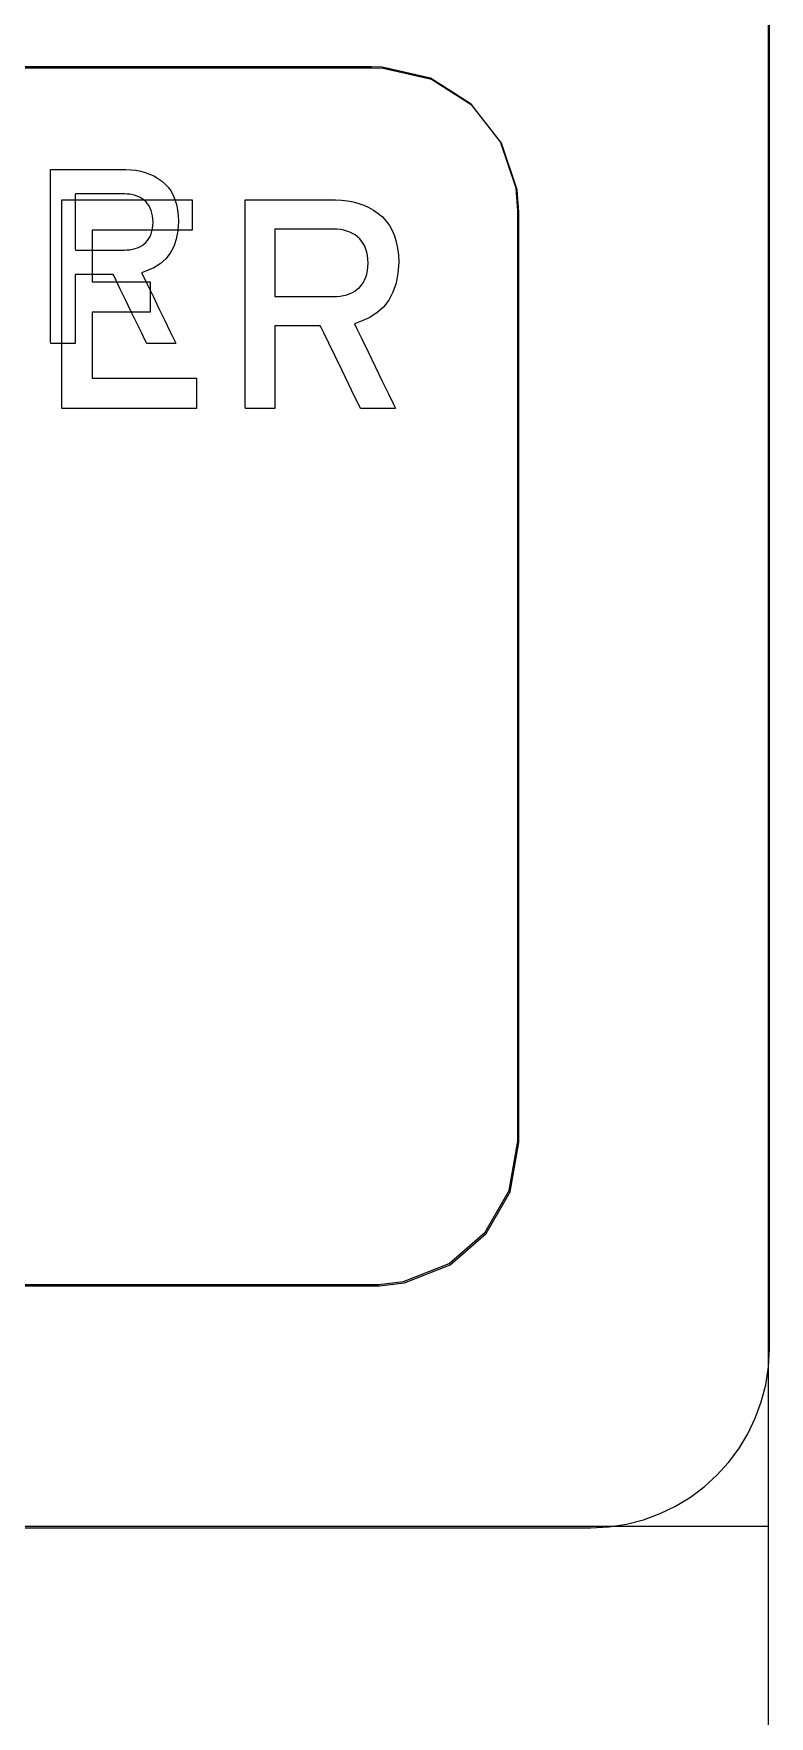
# Model space of a CAD drawing. Extents: x 1 to 47.7, y 0.2 to 35.
# Drawn here: x 24.941 to 25.353, y 4.746 to 5.686 of the extents above; entities that cross this region are included whole.
import ezdxf

# ---------------------------------------------------------------- set-up
doc = ezdxf.new("R2010")
doc.units = 0
doc.header["$MEASUREMENT"] = 0
for name, color, linetype in [('4_1__4U__UP_TO_ONE_IO_BOAR', 7, 'CONTINUOUS'), ('4_2__4U__FRONT_PANEL_W_24_', 7, 'CONTINUOUS'), ('5_1___24__TARGET_LEDS___12', 7, 'CONTINUOUS')]:
    doc.layers.add(name, color=color, linetype=linetype)

msp = doc.modelspace()

# ---------------------------------------------------------------- linework, layer by layer
at = {"layer": '4_1__4U__UP_TO_ONE_IO_BOAR'}
for points in [[(24.92263, 4.85135), (24.94775, 4.85135), (24.97203, 4.85135), (24.99546, 4.85135), (25.018, 4.85135), (25.03964, 4.85135), (25.06037, 4.85135), (25.08015, 4.85135), (25.09897, 4.85135), (25.11681, 4.85135), (25.13365, 4.85135), (25.14946, 4.85135), (25.16423, 4.85135), (25.17793, 4.85135), (25.19055, 4.85135), (25.20207, 4.85135), (25.21246, 4.85135), (25.22171, 4.85135), (25.22978, 4.85135), (25.23668, 4.85135), (25.24236, 4.85135), (25.24682, 4.85135), (25.25003, 4.85135), (25.25197, 4.85135), (25.25262, 4.85135), (25.26283, 4.85187), (25.27275, 4.85339), (25.28233, 4.85586), (25.29151, 4.85923), (25.30025, 4.86344), (25.3085, 4.86846), (25.3162, 4.87422), (25.32331, 4.88068), (25.32977, 4.88779), (25.33553, 4.89549), (25.34055, 4.90374), (25.34476, 4.91248), (25.34813, 4.92166), (25.3506, 4.93124), (25.35212, 4.94116), (25.35263, 4.95137), (25.35263, 4.95192), (25.35263, 4.95356), (25.35263, 4.95629), (25.35263, 4.96009), (25.35263, 4.96495), (25.35263, 4.97088), (25.35263, 4.97785), (25.35263, 4.98587), (25.35263, 4.99492), (25.35263, 5.00499), (25.35263, 5.01608), (25.35263, 5.02817), (25.35263, 5.04126), (25.35263, 5.05534), (25.35263, 5.0704), (25.35263, 5.08643), (25.35263, 5.10343), (25.35263, 5.12138), (25.35263, 5.14028), (25.35263, 5.16011), (25.35263, 5.18087), (25.35263, 5.20256), (25.35263, 5.22515), (25.35263, 5.24865), (25.35263, 5.27305), (25.35263, 5.29833), (25.35263, 5.32448), (25.35263, 5.35151), (25.35263, 5.3794), (25.35263, 5.40813), (25.35263, 5.43771), (25.35263, 5.46813), (25.35263, 5.49937), (25.35263, 5.53143), (25.35263, 5.56429), (25.35263, 5.59796), (25.35263, 5.63242), (25.35263, 5.66766), (25.35263, 5.74045)], [(24.92116, 4.98653), (24.99559, 4.98653), (25.05637, 4.98653), (25.101, 4.98653), (25.12695, 4.98653), (25.13472, 4.98655), (25.14878, 4.98815), (25.17414, 4.99811), (25.19439, 5.01565), (25.2078, 5.03903), (25.21265, 5.06652), (25.21265, 5.06652), (25.21265, 5.07102), (25.21265, 5.08382), (25.21265, 5.13028), (25.21265, 5.19774), (25.21265, 5.27802), (25.21265, 5.44442), (25.21265, 5.51421), (25.21265, 5.56417), (25.21265, 5.57916), (25.21265, 5.58614), (25.21173, 5.5987), (25.203, 5.62465), (25.18644, 5.64573), (25.16379, 5.66023), (25.13677, 5.66641), (25.13058, 5.66651), (25.11043, 5.66651), (25.07088, 5.66651), (25.01446, 5.66651), (24.94367, 5.66651), (24.86103, 5.66651)], [(24.95715, 5.47644), (24.95715, 5.59306), (25.02993, 5.59306), (25.02993, 5.57614), (24.97405, 5.57614), (24.97405, 5.54715), (25.00651, 5.54715), (25.00651, 5.53025), (24.97405, 5.53025), (24.97405, 5.49335), (25.03238, 5.49335), (25.03238, 5.47644), (24.95715, 5.47644)]]:
    msp.add_lwpolyline(points, dxfattribs=at)
for points in [[(25.14544, 5.55819), (25.14501, 5.552), (25.14394, 5.5464), (25.14223, 5.54139), (25.13987, 5.53696), (25.13688, 5.53312), (25.13324, 5.52987), (25.12896, 5.5272), (25.12403, 5.52512), (25.12068, 5.52386), (25.12211, 5.52091), (25.1248, 5.51535), (25.12834, 5.50804), (25.13228, 5.4999), (25.13621, 5.49179), (25.13968, 5.48461), (25.14228, 5.47924), (25.14357, 5.47658), (25.14324, 5.47644), (25.1416, 5.47644), (25.13902, 5.47644), (25.13586, 5.47644), (25.13248, 5.47644), (25.12925, 5.47644), (25.12653, 5.47644), (25.1247, 5.47644), (25.12408, 5.47646), (25.12311, 5.47846), (25.12079, 5.48325), (25.11755, 5.48994), (25.11379, 5.4977), (25.10994, 5.50565), (25.10641, 5.51293), (25.10362, 5.51869), (25.10198, 5.52207), (25.10152, 5.5226), (25.0998, 5.5226), (25.09671, 5.5226), (25.09274, 5.5226), (25.08835, 5.5226), (25.08403, 5.5226), (25.08025, 5.5226), (25.07749, 5.5226), (25.07622, 5.5226), (25.07619, 5.52143), (25.07619, 5.51732), (25.07619, 5.51106), (25.07619, 5.50351), (25.07619, 5.49553), (25.07619, 5.48798), (25.07619, 5.48172), (25.07619, 5.4776), (25.07616, 5.47644), (25.07534, 5.47644), (25.07355, 5.47644), (25.07109, 5.47644), (25.06829, 5.47644), (25.06545, 5.47644), (25.06287, 5.47644), (25.06086, 5.47644), (25.05974, 5.47644), (25.05961, 5.47778), (25.05961, 5.48631), (25.05961, 5.50086), (25.05961, 5.51927), (25.05961, 5.53935), (25.05961, 5.55894), (25.05961, 5.57586), (25.05961, 5.58795), (25.05961, 5.59302), (25.06114, 5.59306), (25.0658, 5.59306), (25.07269, 5.59306), (25.08087, 5.59306), (25.08943, 5.59306), (25.09745, 5.59306), (25.10399, 5.59306), (25.10815, 5.59306), (25.11011, 5.59305), (25.11356, 5.59288), (25.11688, 5.59248), (25.12006, 5.59187), (25.1231, 5.59102), (25.12601, 5.58996), (25.12879, 5.58867), (25.13143, 5.58716), (25.13394, 5.58543), (25.13631, 5.58344), (25.13841, 5.58119), (25.14025, 5.57868), (25.14181, 5.57591), (25.14309, 5.57288), (25.14409, 5.56959), (25.14482, 5.56605), (25.14527, 5.56225)], [(25.12838, 5.5577), (25.12827, 5.55986), (25.12803, 5.56188), (25.12764, 5.56378), (25.12712, 5.56554), (25.12647, 5.56717), (25.12567, 5.56866), (25.12474, 5.57002), (25.12367, 5.57125), (25.12246, 5.57238), (25.12113, 5.57339), (25.11969, 5.57426), (25.11815, 5.575), (25.1165, 5.5756), (25.11474, 5.57607), (25.11288, 5.57639), (25.11091, 5.57658), (25.10912, 5.57663), (25.10749, 5.57663), (25.10384, 5.57663), (25.09881, 5.57663), (25.09308, 5.57663), (25.08731, 5.57663), (25.08214, 5.57663), (25.07825, 5.57663), (25.0763, 5.57663), (25.07619, 5.57587), (25.07619, 5.5726), (25.07619, 5.56744), (25.07619, 5.56115), (25.07619, 5.55449), (25.07619, 5.5482), (25.07619, 5.54304), (25.07619, 5.53977), (25.0763, 5.53901), (25.07825, 5.53901), (25.08214, 5.53901), (25.08731, 5.53901), (25.09308, 5.53901), (25.09881, 5.53901), (25.10384, 5.53901), (25.10749, 5.53901), (25.10912, 5.53901), (25.11089, 5.53906), (25.11282, 5.53924), (25.11466, 5.53954), (25.11639, 5.53999), (25.11802, 5.54056), (25.11955, 5.54126), (25.12097, 5.54209), (25.1223, 5.54305), (25.12352, 5.54414), (25.12463, 5.54535), (25.12559, 5.5467), (25.12641, 5.54819), (25.12709, 5.54982), (25.12762, 5.55158), (25.12802, 5.55348), (25.12827, 5.55552)]]:
    msp.add_lwpolyline(points, close=True, dxfattribs=at)
at = {"layer": '4_2__4U__FRONT_PANEL_W_24_'}
for points in [[(25.35207, 4.70996), (25.35207, 4.76181), (25.35207, 4.81439), (25.35207, 4.86769), (25.35207, 4.9217), (25.35207, 5.0318), (25.35207, 5.14461), (25.35207, 5.26007), (25.35207, 5.37809), (25.35207, 5.4986), (25.35207, 5.62151), (25.35207, 5.74675), (25.35207, 5.87424), (25.35207, 6.00391), (25.35207, 6.13568), (25.35207, 6.26946), (25.35207, 6.40518), (25.35207, 6.54277), (25.35207, 6.68215)], [(24.92061, 4.98727), (24.99503, 4.98727), (25.05582, 4.98727), (25.10044, 4.98727), (25.12639, 4.98727), (25.13417, 4.9873), (25.14822, 4.9889), (25.17357, 4.99886), (25.19383, 5.01639), (25.20724, 5.03977), (25.2121, 5.06727), (25.2121, 5.06727), (25.2121, 5.07176), (25.2121, 5.08457), (25.2121, 5.13103), (25.2121, 5.19848), (25.2121, 5.27877), (25.2121, 5.44517), (25.2121, 5.51496), (25.2121, 5.56492), (25.2121, 5.57991), (25.2121, 5.58688), (25.21118, 5.59945), (25.20244, 5.6254), (25.18588, 5.64648), (25.16323, 5.66097), (25.13622, 5.66715), (25.13002, 5.66726), (25.10987, 5.66726), (25.07033, 5.66726), (25.0139, 5.66726), (24.94312, 5.66726), (24.86048, 5.66726)], [(25.35207, 4.8521), (19.77626, 4.8521)]]:
    msp.add_lwpolyline(points, dxfattribs=at)
for points in [[(25.02238, 5.58095), (25.02202, 5.57579), (25.02112, 5.57112), (25.01969, 5.56694), (25.01773, 5.56325), (25.01523, 5.56005), (25.0122, 5.55734), (25.00863, 5.55512), (25.00453, 5.55339), (25.00174, 5.55234), (25.00293, 5.54989), (25.00517, 5.54525), (25.00812, 5.53916), (25.0114, 5.53237), (25.01467, 5.52561), (25.01757, 5.51962), (25.01973, 5.51515), (25.0208, 5.51293), (25.02053, 5.51282), (25.01917, 5.51282), (25.01702, 5.51282), (25.01438, 5.51282), (25.01157, 5.51282), (25.00888, 5.51282), (25.00662, 5.51282), (25.00509, 5.51282), (25.00458, 5.51283), (25.00377, 5.5145), (25.00183, 5.51849), (24.99913, 5.52407), (24.996, 5.53053), (24.99278, 5.53715), (24.98984, 5.54322), (24.98751, 5.54802), (24.98615, 5.55083), (24.98576, 5.55127), (24.98433, 5.55127), (24.98176, 5.55127), (24.97845, 5.55127), (24.9748, 5.55127), (24.9712, 5.55127), (24.96805, 5.55127), (24.96575, 5.55127), (24.9647, 5.55127), (24.96467, 5.5503), (24.96467, 5.54687), (24.96467, 5.54166), (24.96467, 5.53537), (24.96467, 5.52872), (24.96467, 5.52243), (24.96467, 5.51721), (24.96467, 5.51379), (24.96465, 5.51282), (24.96396, 5.51282), (24.96246, 5.51282), (24.96042, 5.51282), (24.95808, 5.51282), (24.9557, 5.51282), (24.95355, 5.51282), (24.95188, 5.51282), (24.95094, 5.51282), (24.95083, 5.51393), (24.95083, 5.52104), (24.95083, 5.53317), (24.95083, 5.5485), (24.95083, 5.56524), (24.95083, 5.58157), (24.95083, 5.59567), (24.95083, 5.60574), (24.95083, 5.60997), (24.95211, 5.61), (24.95599, 5.61), (24.96173, 5.61), (24.96855, 5.61), (24.97569, 5.61), (24.98237, 5.61), (24.98783, 5.61), (24.99129, 5.61), (24.99292, 5.60999), (24.9958, 5.60985), (24.99856, 5.60952), (25.00122, 5.609), (25.00375, 5.6083), (25.00618, 5.60742), (25.00849, 5.60634), (25.01069, 5.60509), (25.01278, 5.60364), (25.01475, 5.60198), (25.01651, 5.60011), (25.01804, 5.59801), (25.01934, 5.5957), (25.02041, 5.59318), (25.02124, 5.59044), (25.02185, 5.58749), (25.02223, 5.58433)], [(25.00814, 5.58054), (25.00805, 5.58234), (25.00785, 5.58402), (25.00753, 5.5856), (25.0071, 5.58707), (25.00655, 5.58842), (25.00589, 5.58967), (25.00512, 5.5908), (25.00423, 5.59183), (25.00322, 5.59276), (25.00211, 5.59361), (25.00091, 5.59433), (24.99963, 5.59495), (24.99825, 5.59545), (24.99679, 5.59583), (24.99524, 5.5961), (24.9936, 5.59626), (24.9921, 5.5963), (24.99074, 5.5963), (24.9877, 5.5963), (24.98352, 5.5963), (24.97874, 5.5963), (24.97393, 5.5963), (24.96963, 5.5963), (24.96639, 5.5963), (24.96476, 5.5963), (24.96467, 5.59566), (24.96467, 5.59294), (24.96467, 5.58864), (24.96467, 5.58341), (24.96467, 5.57786), (24.96467, 5.57262), (24.96467, 5.56833), (24.96467, 5.56561), (24.96476, 5.56497), (24.96639, 5.56497), (24.96963, 5.56497), (24.97393, 5.56497), (24.97874, 5.56497), (24.98352, 5.56497), (24.9877, 5.56497), (24.99074, 5.56497), (24.9921, 5.56497), (24.99357, 5.56501), (24.99518, 5.56516), (24.99671, 5.56541), (24.99816, 5.56578), (24.99951, 5.56625), (25.00079, 5.56684), (25.00198, 5.56753), (25.00308, 5.56833), (25.00411, 5.56923), (25.00502, 5.57024), (25.00582, 5.57137), (25.00651, 5.57261), (25.00707, 5.57396), (25.00752, 5.57544), (25.00784, 5.57702), (25.00805, 5.57872)]]:
    msp.add_lwpolyline(points, close=True, dxfattribs=at)
at = {"layer": '5_1___24__TARGET_LEDS___12'}
for points in [[(25.35207, 4.70996), (25.35207, 4.76181), (25.35207, 4.81439), (25.35207, 4.86769), (25.35207, 4.9217), (25.35207, 5.0318), (25.35207, 5.14461), (25.35207, 5.26007), (25.35207, 5.37809), (25.35207, 5.4986), (25.35207, 5.62151), (25.35207, 5.74675), (25.35207, 5.87424), (25.35207, 6.00391), (25.35207, 6.13568), (25.35207, 6.26946), (25.35207, 6.40518), (25.35207, 6.54277), (25.35207, 6.68215)], [(24.92061, 4.98727), (24.99504, 4.98727), (25.05582, 4.98727), (25.10044, 4.98727), (25.12639, 4.98727), (25.13417, 4.9873), (25.14822, 4.9889), (25.17358, 4.99886), (25.19383, 5.01639), (25.20724, 5.03977), (25.2121, 5.06727), (25.2121, 5.06727), (25.2121, 5.07176), (25.2121, 5.08457), (25.2121, 5.13103), (25.2121, 5.19848), (25.2121, 5.27877), (25.2121, 5.44517), (25.2121, 5.51496), (25.2121, 5.56492), (25.2121, 5.57991), (25.2121, 5.58688), (25.21118, 5.59945), (25.20244, 5.6254), (25.18588, 5.64648), (25.16323, 5.66097), (25.13622, 5.66715), (25.13002, 5.66726), (25.10987, 5.66726), (25.07033, 5.66726), (25.0139, 5.66726), (24.94312, 5.66726), (24.86048, 5.66726)], [(25.35207, 4.8521), (19.77626, 4.8521)]]:
    msp.add_lwpolyline(points, dxfattribs=at)

doc.saveas('drawing.dxf')
